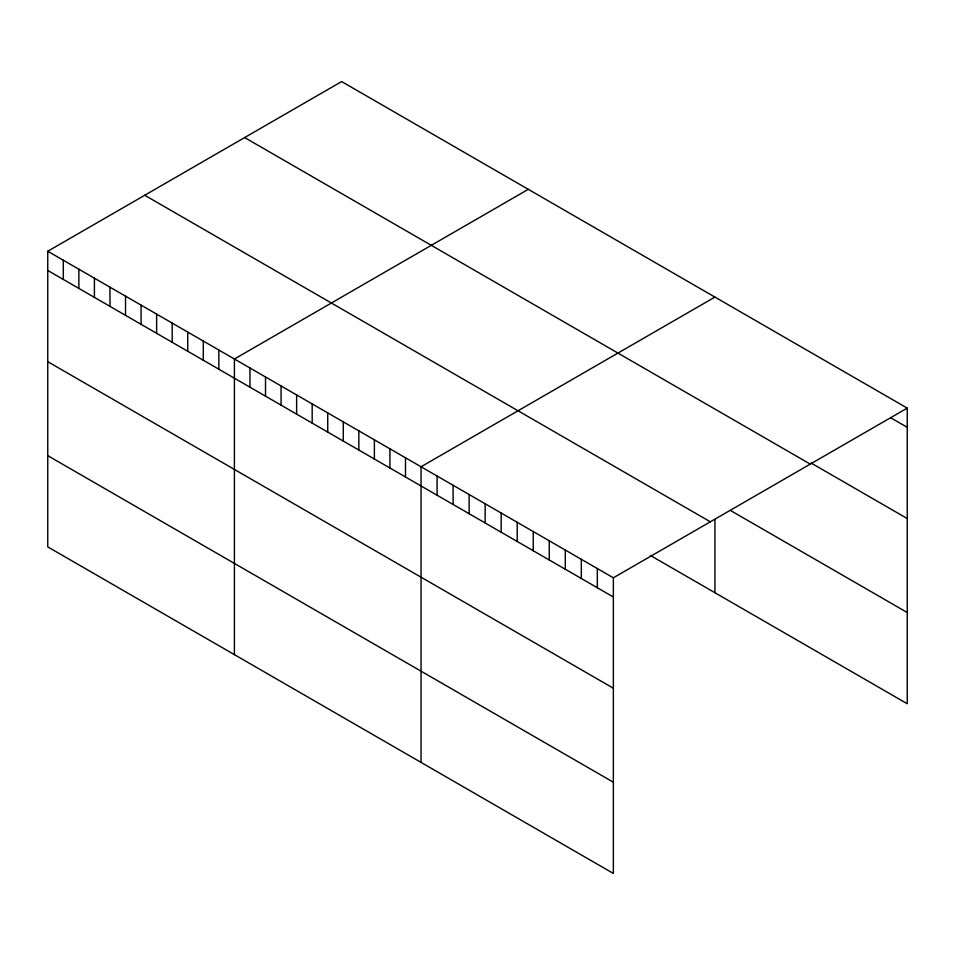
<?xml version="1.0" encoding="UTF-8"?>
<svg xmlns="http://www.w3.org/2000/svg" width="955" height="955" viewBox="0 0 955 955"><rect width="100%" height="100%" fill="white"/><g stroke="black" fill="none" stroke-linecap="round" stroke-linejoin="round"><path stroke-width="1.43" d="M47.75 251.249L613.361 577.799L613.361 873.431L47.75 546.881L47.75 251.249L341.639 81.569L907.25 408.119L907.25 703.751L650.331 555.428M528.294 189.329L234.405 359.008L234.405 654.641M714.937 297.089L421.048 466.768L421.048 762.4M613.361 577.799L907.25 408.119M891.23 418.063L907.25 427.315M811.093 463.032L907.25 518.541M244.659 137.568L810.27 464.118M730.969 510.758L907.25 612.525M144.73 195.25L710.341 521.8M47.75 270.444L613.361 596.994M47.75 361.67L613.361 688.221M47.75 455.654L613.361 782.205M714.937 519.747L714.937 592.721M597.329 568.547L597.329 587.743M581.308 559.296L581.308 578.491M565.288 550.044L565.288 569.24M549.256 540.793L549.256 559.988M533.236 531.541L533.236 550.737M517.204 522.289L517.204 541.485M501.184 513.026L501.184 532.233M485.152 503.774L485.152 522.982M469.132 494.523L469.132 513.718M453.1 485.271L453.1 504.467M437.08 476.02L437.08 495.215M405.493 457.791L405.493 476.987M389.938 448.814L389.938 468.01M374.384 439.825L374.384 459.021M358.841 430.848L358.841 450.044M343.287 421.871L343.287 441.067M327.732 412.894L327.732 432.09M312.178 403.905L312.178 423.101M296.623 394.928L296.623 414.124M281.068 385.951L281.068 405.147M265.514 376.962L265.514 396.17M249.959 367.985L249.959 387.181M218.85 350.031L218.85 369.227M203.296 341.042L203.296 360.25M187.741 332.065L187.741 351.261M172.187 323.088L172.187 342.284M156.632 314.111L156.632 333.307M141.077 305.123L141.077 324.318M125.523 296.146L125.523 315.341M109.968 287.169L109.968 306.364M94.414 278.192L94.414 297.387M78.859 269.203L78.859 288.398M63.305 260.226L63.305 279.421"/></g></svg>
